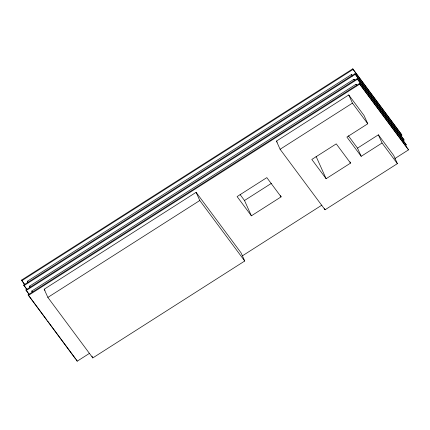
<?xml version="1.0" encoding="UTF-8"?>
<svg xmlns="http://www.w3.org/2000/svg" width="430" height="430" viewBox="0 0 430 430"><rect width="100%" height="100%" fill="white"/><g stroke="black" fill="none" stroke-linecap="round" stroke-linejoin="round"><path stroke-width="0.64" d="M24.574 284.504L21.5 280.123L352.788 68.816L401.615 134.558L401.889 135.17L400.755 135.891M21.774 280.731L353.062 69.423L352.788 68.816M28.068 282.865L27.343 281.258L351.606 74.433L352.401 75.508M26.778 289.406L23.704 285.025L354.992 73.718L403.818 139.465L404.092 140.073L402.958 140.793M23.978 285.633L355.266 74.325L354.992 73.718M30.03 287.235L29.546 286.16L353.809 79.335L354.605 80.41M28.982 294.308L25.907 289.927L357.196 78.62L406.022 144.367L406.296 144.975L405.162 145.695M26.182 290.535L357.47 79.228L357.196 78.62M32.476 292.674L31.75 291.062L356.013 84.242L356.809 85.317M89.666 353.24L77.212 361.184L28.111 294.829L359.399 83.522L408.226 149.269L408.5 149.876L394.907 158.546M28.385 295.442L359.673 84.135L359.399 83.522M44.177 289.223L196.107 192.317L241.047 252.829L244.724 261.015L92.794 357.921L47.859 297.41L44.177 289.223L44.973 290.293M378.373 134.827L393.703 155.461L397.379 163.647L325.048 209.781L280.107 149.275L276.431 141.088L348.762 94.949L364.086 115.584L367.768 123.77L346.908 137.073L361.195 156.316L382.055 143.013L378.373 134.827L357.518 148.13L361.195 156.316M47.859 297.41L199.789 200.504L196.107 192.317M280.107 149.275L352.444 103.135L348.762 94.949M280.564 195.634L281.113 196.859L251.389 215.822L244.503 200.504L271.427 183.33M350.547 163.11L336.26 143.867L311.82 159.455L326.112 178.692L350.547 163.11L350.004 161.9M242.574 255.71L321.855 205.142M353.062 69.423L401.889 135.17M355.266 74.325L404.092 140.073M357.47 79.228L406.296 144.975M359.673 84.135L408.5 149.876M353.933 79.265L354.734 80.34M352.444 103.135L367.768 123.77M382.055 143.013L397.379 163.647M348.391 135.837L357.518 148.13M276.431 141.088L277.226 142.158M281.113 196.859L266.826 177.622L237.102 196.585L251.389 215.822M240.139 194.623L244.503 200.504M199.789 200.504L244.724 261.015M27.343 281.258L28.143 282.333M29.546 286.16L30.347 287.235M31.75 291.062L32.551 292.137M21.5 280.123L24.703 284.434M23.704 285.025L26.907 289.336M25.907 289.927L29.111 294.238M28.111 294.829L46.918 320.162M47.719 321.237L75.336 358.421M76.137 359.496L77.212 361.184M351.606 74.433L352.326 76.045M353.809 79.335L354.288 80.41M356.013 84.242L356.733 85.849M316.088 156.396L326.112 178.692M324.521 208.614L325.048 209.781M92.009 356.164L92.794 357.921"/></g></svg>
